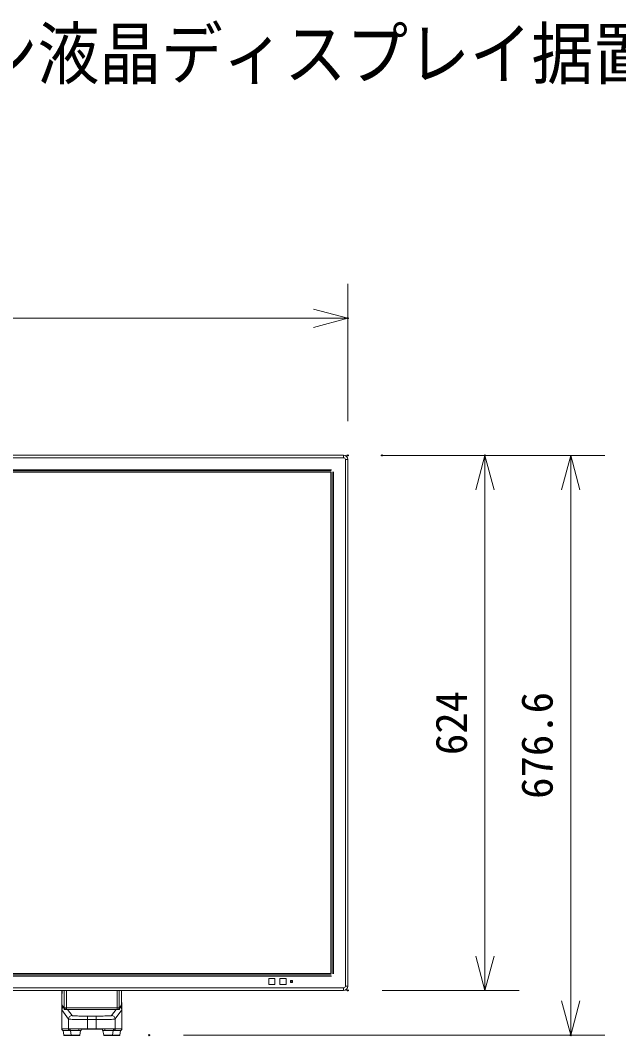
# Model space of a CAD drawing. Units: millimetres, scale not verified. Extents: x -63 to 62, y -57 to 57.
# Drawn here: x -14.9 to 20, y -2.4 to 56.8 of the extents above; entities that cross this region are included whole.
import ezdxf
from ezdxf.enums import TextEntityAlignment as Align

# ---------------------------------------------------------------- set-up
doc = ezdxf.new("R2010")
doc.units = ezdxf.units.MM
doc.header["$LTSCALE"] = 0.125
doc.header["$PDMODE"] = 32
doc.header["$PDSIZE"] = 0.0625
for name, color, linetype, lineweight in [('0-0_0', 7, 'Continuous', 9), ('0-5_GAIKEI', 1, 'Continuous', 18), ('0-6_SUNPO', 7, 'Continuous', 9), ('0-8_S1', 1, 'Continuous', 18)]:
    doc.layers.add(name, color=color, linetype=linetype, lineweight=lineweight)
doc.layers.add('0-2_MOJI1', color=7, linetype='Continuous')
doc.layers.add('0-4_Defpoints', color=7, linetype='Continuous')
doc.styles.add('ＭＳ ゴシック', font='')
doc.styles.get('ＭＳ ゴシック').set_extended_font_data('MS Gothic')

# ---------------------------------------------------------------- blocks, each defined once
blk = doc.blocks.new('_OPEN30')
at = {"layer": '0-0_0'}
blk.add_line((0, 0), (-1, 0), dxfattribs=at)
blk.add_lwpolyline([(-1, 0.26795), (0, 0), (-1, -0.26795)], dxfattribs=at)
blk = doc.blocks.new('D8')
at = {"layer": '0-4_Defpoints'}
for p in [(-0.2047, 33.7112), (-13.7825, -0.09), (10.7953, -0.09)]:
    blk.add_point(p, dxfattribs=at)
at = {"layer": '0-6_SUNPO'}
for p, q in [((1.7953, 33.7112), (12.7953, 33.7112)), ((10.7953, 31.7112), (10.7953, 1.91)), ((-11.7825, -0.09), (12.7953, -0.09))]:
    blk.add_line(p, q, dxfattribs=at)
at = {"layer": '0-6_SUNPO', "xscale": 2, "yscale": 2}
for p, rotation in [((10.7953, 33.7112), 90), ((10.7953, -0.09), 270)]:
    blk.add_blockref('_OPEN30', p, dxfattribs=dict(at, rotation=rotation))
at = {"layer": '0-6_SUNPO', "style": 'ＭＳ ゴシック'}
blk.add_text('676.6', height=1.833, rotation=90, dxfattribs=at).set_placement((10.2953, 13.6856), align=Align.BOTTOM_LEFT)
blk = doc.blocks.new('D6')
at = {"layer": '0-4_Defpoints'}
for p in [(-2.1999, 41.711), (-56.15, 33.711), (-2.1999, 33.711)]:
    blk.add_point(p, dxfattribs=at)
at = {"layer": '0-6_SUNPO'}
for p, q in [((-56.15, 35.711), (-56.15, 43.711)), ((-2.1999, 35.711), (-2.1999, 43.711)), ((-54.15, 41.711), (-4.1999, 41.711))]:
    blk.add_line(p, q, dxfattribs=at)
at = {"layer": '0-6_SUNPO', "xscale": 2, "yscale": 2, "rotation": 180}
blk.add_blockref('_OPEN30', (-56.15, 41.711), dxfattribs=at)
at = {"layer": '0-6_SUNPO', "xscale": 2, "yscale": 2}
blk.add_blockref('_OPEN30', (-2.1999, 41.711), dxfattribs=at)
at = {"layer": '0-6_SUNPO', "style": 'ＭＳ ゴシック'}
blk.add_text('1079', height=1.833, dxfattribs=at).set_placement((-31.675, 42.211), align=Align.BOTTOM_LEFT)
blk = doc.blocks.new('D5')
at = {"layer": '0-4_Defpoints'}
for p in [(-2.2047, 33.7112), (5.7953, 33.7112), (-2.2047, 2.5189)]:
    blk.add_point(p, dxfattribs=at)
at = {"layer": '0-6_SUNPO'}
for p, q in [((-0.2047, 33.7112), (7.7953, 33.7112)), ((5.7953, 4.5189), (5.7953, 31.7112)), ((-0.2047, 2.5189), (7.7953, 2.5189))]:
    blk.add_line(p, q, dxfattribs=at)
at = {"layer": '0-6_SUNPO', "xscale": 2, "yscale": 2}
for p, rotation in [((5.7953, 33.7112), 90), ((5.7953, 2.5189), 270)]:
    blk.add_blockref('_OPEN30', p, dxfattribs=dict(at, rotation=rotation))
at = {"layer": '0-6_SUNPO', "style": 'ＭＳ ゴシック'}
blk.add_text('624', height=1.833, rotation=90, dxfattribs=at).set_placement((5.2953, 16.2401), align=Align.BOTTOM_LEFT)

msp = doc.modelspace()

# ---------------------------------------------------------------- linework, layer by layer
at = {"layer": '0-5_GAIKEI', "color": 7}
for p, q in [((-49.5114, 31.4167), (3.9403, 31.4167)), ((4.1895, 31.1676), (4.1895, 0.4659)), ((3.9403, 0.2167), (-49.5114, 0.2167))]:
    msp.add_line(p, q, dxfattribs=at)
at = {"layer": '0-5_GAIKEI'}
for p, q in [((3.9403, 31.2758), (3.9403, 31.4167)), ((3.9403, 31.2758), (-49.5114, 31.2758)), ((4.0485, 31.1676), (4.1895, 31.1676)), ((4.0485, 0.4659), (4.0485, 31.1676)), ((-48.8024, 30.5775), (3.2323, 30.5775)), ((3.2267, 30.5039), (-48.7977, 30.5039)), ((-48.7808, 30.438), (3.2097, 30.438)), ((3.2097, 30.438), (3.2097, 1.1955)), ((3.2766, 1.1796), (3.2766, 30.4539)), ((3.3502, 30.4586), (3.3502, 1.1739)), ((3.2097, 1.1955), (-48.7808, 1.1955)), ((3.2314, 1.056), (-48.8033, 1.056)), ((-48.7977, 1.1296), (3.2267, 1.1296)), ((-0.0652, 0.9184), (-0.4202, 0.9184)), ((-0.4202, 0.9184), (-0.4202, 0.5634)), ((-0.0652, 0.5634), (-0.0652, 0.9184)), ((0.5899, 0.9184), (0.2349, 0.9184)), ((0.2349, 0.9184), (0.2349, 0.5634)), ((0.5899, 0.5634), (0.5899, 0.9184)), ((0.9737, 0.7997), (0.8562, 0.7997)), ((0.8562, 0.7997), (0.8562, 0.6822)), ((0.8562, 0.6822), (0.9737, 0.6822)), ((0.8612, 0.7847), (0.9688, 0.7847)), ((0.8612, 0.7847), (0.8612, 0.6971)), ((0.8612, 0.6971), (0.9688, 0.6971)), ((0.9588, 0.7947), (0.8712, 0.7947)), ((0.8712, 0.6871), (0.8712, 0.7947)), ((0.8712, 0.6871), (0.9588, 0.6871)), ((0.9588, 0.6871), (0.9588, 0.7947)), ((0.9688, 0.6971), (0.9688, 0.7847)), ((0.9737, 0.6822), (0.9737, 0.7997)), ((-49.5114, 0.3577), (3.9403, 0.3577)), ((-0.4202, 0.5634), (-0.0652, 0.5634)), ((0.2349, 0.5634), (0.5899, 0.5634)), ((3.8903, 0.2167), (1.2658, 0.2167)), ((3.9403, 0.2167), (3.9403, 0.3577)), ((4.0485, 0.4659), (4.1895, 0.4659))]:
    msp.add_line(p, q, dxfattribs=at)
at = {"layer": '0-5_GAIKEI', "color": 7}
for centre, start, end in [((3.9403, 31.1676), 0, 90), ((3.9403, 0.4659), 270, 0)]:
    msp.add_arc(centre, 0.2492, start, end, dxfattribs=at)
at = {"layer": '0-5_GAIKEI'}
for centre, start, end in [((3.9403, 31.1676), 0, 90), ((3.9403, 0.4659), 270, 0)]:
    msp.add_arc(centre, 0.1081, start, end, dxfattribs=at)
at = {"layer": '0-8_S1'}
for p, q in [((-12.4754, -0.0557), (-12.4732, 0.2167)), ((-12.474, -0.1032), (-12.4718, 0.1474)), ((-12.4718, 0.1474), (-12.471, 0.2167)), ((-12.3387, 0.2167), (-12.3387, -0.7998)), ((-12.2137, -0.9055), (-12.2137, 0.2167)), ((-9.2573, -0.9055), (-9.2573, 0.2167)), ((-9.1323, -0.7998), (-9.1323, 0.2167)), ((-8.9999, 0.2167), (-8.9992, 0.1474)), ((-8.9996, 0.2167), (-8.9967, -0.0518)), ((-8.9992, 0.1474), (-8.997, -0.1032)), ((-12.4777, -0.6194), (-12.4769, -0.3372)), ((-12.4769, -0.3372), (-12.4754, -0.0557)), ((-12.4765, -0.6211), (-12.4755, -0.3601)), ((-12.4755, -0.3601), (-12.474, -0.1032)), ((-8.997, -0.1032), (-8.9955, -0.3601)), ((-8.9967, -0.0518), (-8.9945, -0.3332)), ((-8.9955, -0.3601), (-8.9945, -0.6211)), ((-8.9945, -0.3332), (-8.9931, -0.6211)), ((-12.4814, -0.8855), (-12.4852, -0.9245)), ((-12.4852, -0.9245), (-12.4842, -2.0236)), ((-12.4852, -0.9245), (-12.0892, -1.4515)), ((-12.4701, -0.8479), (-12.4814, -0.8855)), ((-12.4777, -0.8732), (-12.4777, -0.6194)), ((-12.4765, -0.6242), (-12.4777, -0.6242)), ((-12.474, -0.6433), (-12.4765, -0.6211)), ((-12.4765, -0.6211), (-12.3603, -0.776)), ((-12.4666, -0.6644), (-12.474, -0.6433)), ((-12.4516, -0.8133), (-12.4701, -0.8479)), ((-12.4565, -0.6811), (-12.4666, -0.6644)), ((-12.3403, -0.836), (-12.4565, -0.6811)), ((-12.4268, -0.783), (-12.4516, -0.8133)), ((-12.3979, -0.7592), (-12.4268, -0.783)), ((-12.3603, -0.7711), (-12.3603, -0.776)), ((-12.3387, -0.7998), (-12.3603, -0.7711)), ((-12.3578, -0.7983), (-12.3603, -0.776)), ((-12.3603, -0.776), (-12.3565, -0.776)), ((-12.3504, -0.8194), (-12.3578, -0.7983)), ((-12.3403, -0.836), (-12.3504, -0.8194)), ((-12.3394, -0.8372), (-12.3403, -0.836)), ((-12.3394, -0.8022), (-12.3377, -0.8026)), ((-12.3377, -0.9025), (-12.3394, -0.9021)), ((-12.3387, -0.7998), (-12.3349, -0.8008)), ((-12.3377, -0.8026), (-12.3327, -0.803)), ((-12.3327, -0.903), (-12.3377, -0.9025)), ((-12.3349, -0.8008), (-12.3253, -0.8017)), ((-12.3327, -0.803), (-12.3248, -0.8034)), ((-12.3248, -0.9033), (-12.3327, -0.903)), ((-12.3253, -0.8017), (-12.3103, -0.8025)), ((-12.3248, -0.8034), (-12.3144, -0.8037)), ((-12.3144, -0.9036), (-12.3248, -0.9033)), ((-12.3144, -0.8037), (-12.3024, -0.8038)), ((-12.3024, -0.9038), (-12.3144, -0.9036)), ((-12.3103, -0.8025), (-12.2905, -0.8032)), ((-12.3024, -0.8038), (-12.2894, -0.8039)), ((-12.2894, -0.9038), (-12.3024, -0.9038)), ((-12.2905, -0.8032), (-12.2671, -0.8037)), ((-12.2894, -0.8039), (-12.2894, -0.9038)), ((-12.2894, -0.9038), (-12.2137, -0.9038)), ((-12.2671, -0.8037), (-12.2411, -0.804)), ((-12.2411, -0.804), (-12.2137, -0.8041)), ((-12.2137, -0.8055), (-9.2573, -0.8055)), ((-9.2573, -0.9055), (-12.2137, -0.9055)), ((-12.1492, -0.9055), (-11.8894, -1.2513)), ((-9.5816, -1.2492), (-9.3237, -0.9055)), ((-9.3814, -1.4491), (-8.9854, -0.9213)), ((-9.2299, -0.804), (-9.2573, -0.8041)), ((-9.2573, -0.9038), (-9.1689, -0.9038)), ((-9.2039, -0.8037), (-9.2299, -0.804)), ((-9.2242, -0.8039), (-9.1689, -0.8039)), ((-9.1804, -0.8032), (-9.2039, -0.8037)), ((-9.1607, -0.8025), (-9.1804, -0.8032)), ((-9.1689, -0.8039), (-9.156, -0.8038)), ((-9.1689, -0.8039), (-9.1689, -0.9038)), ((-9.156, -0.9038), (-9.1689, -0.9038)), ((-9.1457, -0.8017), (-9.1607, -0.8025)), ((-9.156, -0.8038), (-9.1439, -0.8037)), ((-9.1439, -0.9036), (-9.156, -0.9038)), ((-9.1361, -0.8008), (-9.1457, -0.8017)), ((-9.1439, -0.8037), (-9.1336, -0.8034)), ((-9.1336, -0.9033), (-9.1439, -0.9036)), ((-9.1323, -0.7998), (-9.1361, -0.8008)), ((-9.1336, -0.8034), (-9.1256, -0.803)), ((-9.1256, -0.903), (-9.1336, -0.9033)), ((-9.1323, -0.7998), (-9.1107, -0.7711)), ((-9.1256, -0.803), (-9.1206, -0.8026)), ((-9.1206, -0.9025), (-9.1256, -0.903)), ((-9.1206, -0.8026), (-9.1189, -0.8022)), ((-9.1189, -0.9021), (-9.1206, -0.9025)), ((-9.0145, -0.6811), (-9.1189, -0.8204)), ((-9.1189, -0.8022), (-9.1189, -0.782)), ((-9.1189, -0.8147), (-9.1132, -0.7983)), ((-9.1189, -0.8022), (-9.1189, -0.9021)), ((-9.1107, -0.776), (-9.1145, -0.776)), ((-9.1132, -0.7983), (-9.1107, -0.776)), ((-9.1107, -0.776), (-8.9945, -0.6211)), ((-9.1107, -0.7711), (-9.1107, -0.776)), ((-9.0717, -0.7573), (-9.0441, -0.7799)), ((-9.0441, -0.7799), (-9.0192, -0.8102)), ((-9.0192, -0.8102), (-9.0007, -0.8448)), ((-9.0145, -0.6811), (-9.0044, -0.6644)), ((-9.0044, -0.6644), (-8.997, -0.6433)), ((-9.0007, -0.8448), (-8.9893, -0.8823)), ((-8.997, -0.6433), (-8.9945, -0.6211)), ((-8.9931, -0.62), (-8.9945, -0.62)), ((-8.9931, -0.6211), (-8.9924, -0.872)), ((-8.9893, -0.8823), (-8.9854, -0.9213)), ((-8.9854, -0.9213), (-8.9844, -2.0204)), ((-12.0854, -1.4125), (-12.0892, -1.4515)), ((-12.0892, -1.4515), (-12.0887, -2.0229)), ((-12.0892, -1.4515), (-12.078, -1.4561)), ((-12.074, -1.375), (-12.0854, -1.4125)), ((-12.078, -1.4561), (-12.0515, -1.4605)), ((-12.0556, -1.3404), (-12.074, -1.375)), ((-12.0308, -1.3101), (-12.0556, -1.3404)), ((-12.0515, -1.4605), (-12.01, -1.4648)), ((-12.0005, -1.2852), (-12.0308, -1.3101)), ((-12.01, -1.4648), (-11.9541, -1.4688)), ((-11.9659, -1.2666), (-12.0005, -1.2852)), ((-11.9284, -1.2552), (-11.9659, -1.2666)), ((-11.9541, -1.4688), (-11.8847, -1.4726)), ((-11.8894, -1.2513), (-11.9284, -1.2552)), ((-11.8894, -1.2513), (-11.8803, -1.255)), ((-11.8847, -1.4726), (-11.8026, -1.4761)), ((-11.8803, -1.255), (-11.8586, -1.2586)), ((-11.8586, -1.2586), (-11.8247, -1.2621)), ((-11.8247, -1.2621), (-11.7789, -1.2655)), ((-11.8026, -1.4761), (-11.709, -1.4792)), ((-11.7789, -1.2655), (-11.7221, -1.2686)), ((-11.7221, -1.2686), (-11.6549, -1.2714)), ((-11.709, -1.4792), (-11.6053, -1.4819)), ((-11.6549, -1.2714), (-11.5784, -1.2739)), ((-11.6053, -1.4819), (-11.4929, -1.4841)), ((-11.5784, -1.2739), (-11.4935, -1.2761)), ((-11.4935, -1.2761), (-11.4016, -1.2779)), ((-11.4929, -1.4841), (-11.3734, -1.4858)), ((-11.4016, -1.2779), (-11.3038, -1.2794)), ((-11.3734, -1.4858), (-11.2485, -1.487)), ((-11.3038, -1.2794), (-11.2016, -1.2803)), ((-11.2485, -1.487), (-11.12, -1.4877)), ((-11.2016, -1.2803), (-11.0964, -1.2809)), ((-11.12, -1.4877), (-10.9896, -1.4879)), ((-11.0964, -1.2809), (-10.9897, -1.281)), ((-10.9897, -1.281), (-10.4812, -1.2806)), ((-10.9896, -1.4879), (-10.4811, -1.4874)), ((-10.4812, -1.2806), (-10.3746, -1.2803)), ((-10.4811, -1.4874), (-10.3507, -1.487)), ((-10.3746, -1.2803), (-10.2694, -1.2795)), ((-10.3507, -1.487), (-10.2221, -1.4861)), ((-10.2694, -1.2795), (-10.1672, -1.2783)), ((-10.2221, -1.4861), (-10.0972, -1.4847)), ((-10.1672, -1.2783), (-10.0694, -1.2767)), ((-10.0972, -1.4847), (-9.9777, -1.4827)), ((-10.0694, -1.2767), (-9.9775, -1.2747)), ((-9.9777, -1.4827), (-9.8653, -1.4803)), ((-9.9775, -1.2747), (-9.8926, -1.2724)), ((-9.8926, -1.2724), (-9.8161, -1.2697)), ((-9.8653, -1.4803), (-9.7616, -1.4774)), ((-9.8161, -1.2697), (-9.7489, -1.2668)), ((-9.7616, -1.4774), (-9.6681, -1.4742)), ((-9.7489, -1.2668), (-9.692, -1.2636)), ((-9.692, -1.2636), (-9.6463, -1.2601)), ((-9.6681, -1.4742), (-9.586, -1.4705)), ((-9.6463, -1.2601), (-9.6124, -1.2566)), ((-9.6124, -1.2566), (-9.5907, -1.2529)), ((-9.5907, -1.2529), (-9.5816, -1.2492)), ((-9.586, -1.4705), (-9.5165, -1.4666)), ((-9.5816, -1.2492), (-9.5425, -1.253)), ((-9.5425, -1.253), (-9.505, -1.2644)), ((-9.5165, -1.4666), (-9.4606, -1.4625)), ((-9.505, -1.2644), (-9.4704, -1.2829)), ((-9.4704, -1.2829), (-9.4401, -1.3077)), ((-9.4606, -1.4625), (-9.4191, -1.4581)), ((-9.4401, -1.3077), (-9.4152, -1.338)), ((-9.4191, -1.4581), (-9.3926, -1.4536)), ((-9.4152, -1.338), (-9.3967, -1.3726)), ((-9.3967, -1.3726), (-9.3853, -1.4101)), ((-9.3926, -1.4536), (-9.3814, -1.4491)), ((-9.3853, -1.4101), (-9.3814, -1.4491)), ((-9.3814, -1.4491), (-9.3809, -2.018)), ((-12.4842, -2.0236), (-12.0888, -2.0229)), ((-12.4822, -2.0431), (-12.4842, -2.0236)), ((-12.4765, -2.0619), (-12.4822, -2.0431)), ((-12.4672, -2.0792), (-12.4765, -2.0619)), ((-12.4548, -2.0943), (-12.4672, -2.0792)), ((-12.4396, -2.1067), (-12.4548, -2.0943)), ((-12.4223, -2.1159), (-12.4396, -2.1067)), ((-12.4035, -2.1216), (-12.4223, -2.1159)), ((-12.4106, -2.1232), (-12.3625, -2.4007)), ((-12.384, -2.1232), (-12.4106, -2.1232)), ((-12.3865, -2.1232), (-12.4035, -2.1216)), ((-11.3492, -2.1216), (-12.384, -2.1234)), ((-12.0953, -2.0229), (-12.0953, -2.0204)), ((-10.7348, -2.0204), (-12.0953, -2.0204)), ((-12.0933, -2.0424), (-12.0953, -2.0229)), ((-12.0876, -2.0612), (-12.0933, -2.0424)), ((-12.0887, -2.0229), (-12.0888, -2.0229)), ((-9.3808, -2.018), (-12.0887, -2.0229)), ((-12.0887, -2.0217), (-12.0887, -2.0204)), ((-12.0886, -2.0229), (-12.0887, -2.0217)), ((-12.0783, -2.0784), (-12.0876, -2.0612)), ((-12.0856, -2.1229), (-11.9951, -2.1228)), ((-12.0659, -2.0936), (-12.0783, -2.0784)), ((-12.0507, -2.106), (-12.0659, -2.0936)), ((-12.0334, -2.1152), (-12.0507, -2.106)), ((-12.0146, -2.1209), (-12.0334, -2.1152)), ((-11.9951, -2.1227), (-12.0146, -2.1209)), ((-11.9951, -2.1227), (-11.9953, -2.0227)), ((-11.986, -2.1227), (-11.9379, -2.4)), ((-10.9891, -2.0207), (-11.9384, -2.0226)), ((-11.4953, -2.122), (-11.6611, -2.1222)), ((-11.4955, -2.0218), (-11.4953, -2.1218)), ((-11.3861, -2.1219), (-11.4337, -2.3995)), ((-11.3494, -2.0216), (-11.3492, -2.1216)), ((-11.3494, -2.052), (-10.1201, -2.0505)), ((-10.1201, -2.0204), (-10.1201, -2.1204)), ((-10.1201, -2.0204), (-9.4809, -2.0204)), ((-9.8952, -2.1204), (-10.1201, -2.1204)), ((-10.0858, -2.1204), (-10.0379, -2.398)), ((-9.9741, -2.0204), (-9.9741, -2.1204)), ((-9.9398, -2.019), (-9.9398, -2.0204)), ((-9.8955, -2.0204), (-9.8955, -2.0189)), ((-9.8952, -2.1204), (-9.6904, -2.1204)), ((-9.8108, -2.0204), (-9.8108, -2.0188)), ((-9.7608, -2.0204), (-9.7608, -2.0187)), ((-9.097, -2.1204), (-9.6904, -2.1204)), ((-9.6761, -2.0204), (-9.6761, -2.0185)), ((-9.4858, -2.1204), (-9.5336, -2.398)), ((-9.4808, -2.018), (-9.4808, -2.0204)), ((-9.3808, -2.0204), (-9.4808, -2.0204)), ((-9.4742, -2.1204), (-9.4742, -2.0204)), ((-9.4742, -2.1204), (-9.4547, -2.1185)), ((-9.4547, -2.1185), (-9.436, -2.1128)), ((-9.436, -2.1128), (-9.4187, -2.1036)), ((-9.4187, -2.1036), (-9.4036, -2.0911)), ((-9.4036, -2.0911), (-9.3911, -2.076)), ((-9.3911, -2.076), (-9.3819, -2.0587)), ((-9.3819, -2.0587), (-9.3762, -2.0399)), ((-9.3808, -2.018), (-9.3808, -2.0204)), ((-9.3808, -2.0204), (-8.9844, -2.0204)), ((-9.3762, -2.0399), (-9.3743, -2.0204)), ((-9.0603, -2.1204), (-9.1082, -2.398)), ((-9.0603, -2.1204), (-9.097, -2.1204)), ((-9.0844, -2.1204), (-9.0649, -2.1185)), ((-9.0649, -2.1185), (-9.0462, -2.1128)), ((-9.0462, -2.1128), (-9.0289, -2.1036)), ((-9.0289, -2.1036), (-9.0137, -2.0911)), ((-9.0137, -2.0911), (-9.0013, -2.076)), ((-9.0013, -2.076), (-8.992, -2.0587)), ((-8.992, -2.0587), (-8.9863, -2.0399)), ((-8.9863, -2.0399), (-8.9844, -2.0204)), ((-12.3625, -2.4007), (-11.9379, -2.4003)), ((-12.3477, -2.4132), (-11.873, -2.4127)), ((-11.9379, -2.4), (-11.4337, -2.3995)), ((-11.9232, -2.4124), (-11.4484, -2.412)), ((-10.0379, -2.398), (-9.1082, -2.398)), ((-10.0232, -2.4104), (-9.123, -2.4104))]:
    msp.add_line(p, q, dxfattribs=at)
for points in [[(-12.3394, -0.7988), (-12.3394, -0.8022), (-12.3394, -0.9021)], [(-10.9897, -1.281), (-10.9896, -1.4879), (-10.9891, -2.0209)], [(-10.4812, -1.2806), (-10.4811, -1.4874), (-10.4806, -2.02)]]:
    msp.add_lwpolyline(points, dxfattribs=at)
for centre, start, end in [((-12.3477, -2.3982), 189.8347, 270.05229), ((-11.9232, -2.3974), 189.8347, 270.05229), ((-11.873, -2.3977), 270.05229, 280.71668), ((-11.4484, -2.397), 270.05229, 350.26989), ((-10.0232, -2.3954), 189.78238, 269.99997), ((-9.5484, -2.3954), 269.99997, 350.21756), ((-9.123, -2.3954), 269.99997, 350.21756)]:
    msp.add_arc(centre, 0.015, start, end, dxfattribs=at)

# ---------------------------------------------------------------- block references
at = {"layer": '0-6_SUNPO'}
for name in ['D6', 'D8', 'D5']:
    msp.add_blockref(name, (6.3895, -2.3022), dxfattribs=at)

# ---------------------------------------------------------------- texts
at = {"layer": '0-2_MOJI1', "style": 'ＭＳ ゴシック', "width": 0.9}
msp.add_text('ハイビジョン液晶ディスプレイ据置きスタンド付', height=2.933, dxfattribs=at).set_placement((-35.505, 52.4925), align=Align.BOTTOM_LEFT)

doc.saveas('drawing.dxf')
